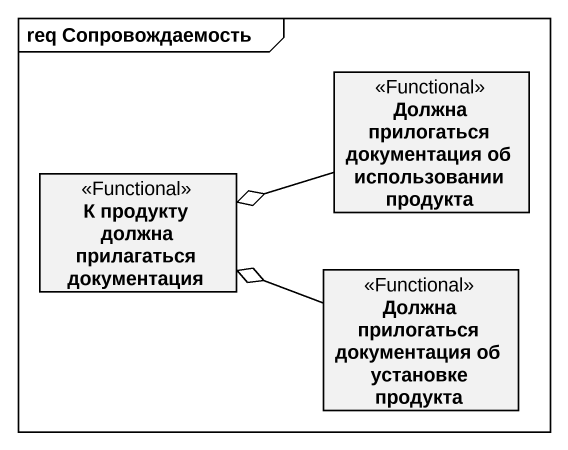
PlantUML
@startuml
mainframe req Сопровождаемость
hide circle
hide empty members
class "Должна прилогаться документация об использовании продукта" as Должна_прилогаться <<Functional>>
class "К продукту должна прилагаться документация" as К_продукту_должна <<Functional>>
class "Должна прилогаться документация об установке продукта" as Должна_прилогаться_2 <<Functional>>
Должна_прилогаться -left-o К_продукту_должна
Должна_прилогаться_2 -left-o К_продукту_должна
@enduml
